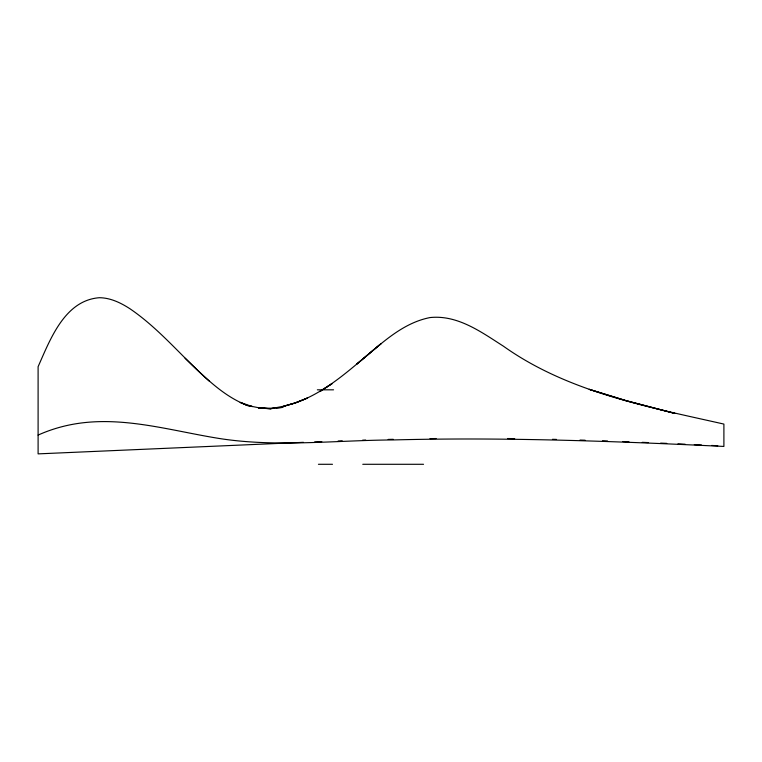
<?xml version="1.0" encoding="UTF-8"?>
<svg xmlns="http://www.w3.org/2000/svg" width="762" height="762" viewBox="0 0 762 762"><rect width="100%" height="100%" fill="white"/><g stroke="black" fill="none" stroke-linecap="round" stroke-linejoin="round"><path stroke-width="1.14" d="M274.12 408.308L270.786 408.661L283.026 406.356L295.275 402.984L283.026 406.517L295.275 402.841L307.524 398.021L295.275 402.955C328.679 391.249 354.092 365.57 381 343.729L356.511 364.293C378.876 346.196 400.583 323.364 429.987 317.573C457.61 314.62 481.489 332.184 503.463 346.224C568.138 392.22 648.1 406.937 723.9 424.082L723.9 446.437C613.781 441.169 503.501 437.064 393.249 439.941C336.128 440.265 278.635 447.275 221.799 438.874C169.345 430.816 115.729 412.928 62.589 426.549A149.647 149.647 0 0 0 38.1 435.083M276.349 408.07L283.026 407.375L270.786 408.232L258.537 407.975L270.786 408.803L258.537 407.718L246.288 405.26L252.412 406.584L240.163 402.393L246.288 405.032C222.009 395.278 203.616 375.904 185.061 358.216M303.438 442.331L38.1 453.876L38.1 366.693C50.197 339.481 64.646 300.361 99.336 297.713C110.452 297.79 120.806 302.828 129.95 308.753C159.801 329.06 182.594 357.664 209.55 381.352M314.668 441.874L321.812 441.589M338.137 440.979L342.224 440.827M362.626 440.15L365.693 440.055M388.144 439.426L393.249 439.303M429.987 438.617L436.112 438.541M317.344 389.82L333.565 389.82M318.43 464.287L332.48 464.287M362.769 464.287L423.539 464.287M507.549 438.531L514.693 438.607M552.45 439.312L556.536 439.417M580.006 440.065L585.111 440.226M602.456 440.807L607.562 440.988M622.868 441.56L628.993 441.798M648.376 442.589L642.261 442.331M660.625 443.113L666.75 443.379M677.98 443.875L685.124 444.208M694.306 444.627L701.45 444.97M711.651 445.456L717.775 445.751M332.013 383.667L319.764 391.563L332.013 383.677M674.913 413.452L625.926 400.593L589.188 389.325L625.926 400.641L674.913 413.49"/></g></svg>
